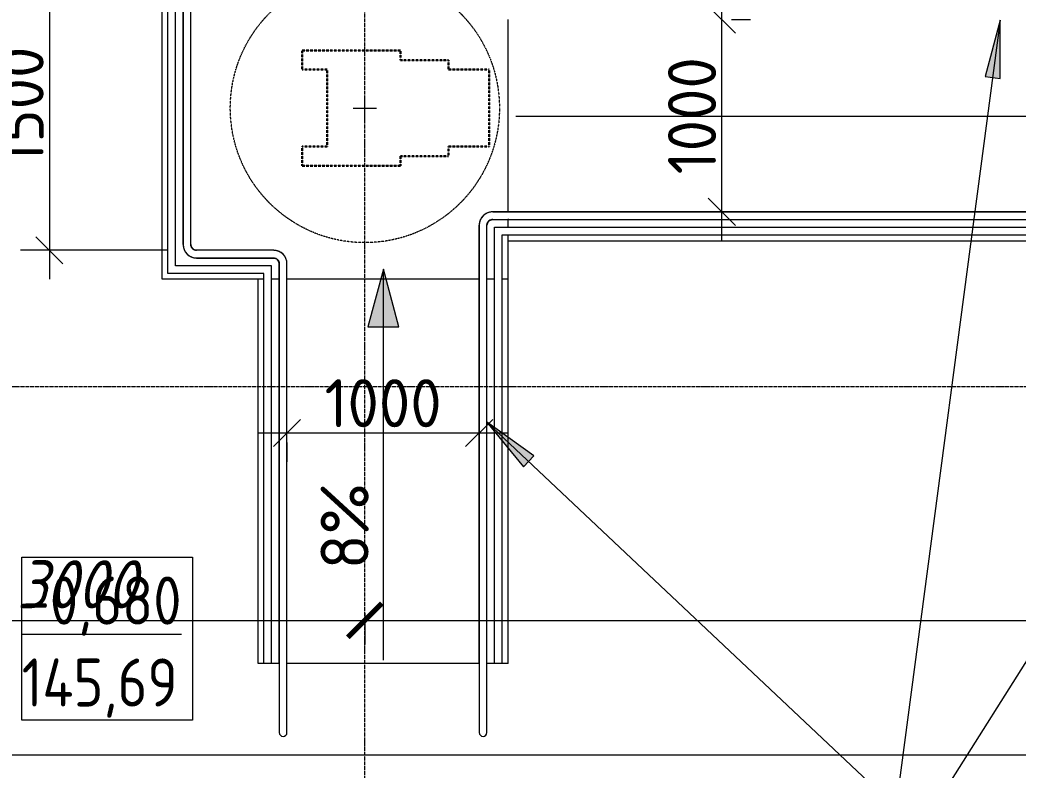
# Model space of a CAD drawing. Header units: millimetres. Extents: x 504091 to 2165846, y 135022 to 442887.
# Drawn here: x 1408506 to 1413697, y 300671 to 304573 of the extents above; entities that cross this region are included whole.
import ezdxf

# ---------------------------------------------------------------- set-up
doc = ezdxf.new("R2010")
doc.units = ezdxf.units.MM
for name, pattern in [('200_ШТРИХ__ш1_п0_6_', [1.6, 1, -0.6]), ('ADSK_Линия сетки', [25, 20, -2.5, 0, -2.5]), ('осеваяX2', [4, 2.5, -0.5, 0.5, -0.5])]:
    doc.linetypes.add(name, pattern=pattern)
doc.layers.get('Defpoints').update_dxf_attribs({"color": 255})
for name, color, linetype, lineweight in [('Аннотация', 7, 'Continuous', 9), ('Мебель', 7, 'Continuous', 18), ('Ограждение', 7, 'Continuous', 18), ('Оси', 165, 'осеваяX2', 13), ('Пандусы', 7, 'Continuous', 18), ('размеры', 7, 'Continuous', 9)]:
    doc.layers.add(name, color=color, linetype=linetype, lineweight=lineweight)
doc.layers.add('Линии', color=7, linetype='Continuous', lineweight=9, true_color=0x00a600)
doc.styles.add('GOST 2.304_new', font='isocpeur.ttf', dxfattribs={"width": 0.9, "oblique": 15})
doc.styles.add('GOST Common_2', font='GOST_Common.ttf', dxfattribs={"width": 0.9, "height": 200})
doc.styles.add('GOST Common_3', font='GOST_Common.ttf', dxfattribs={"height": 250})
doc.dimstyles.new('ADSK_Основной_2_5_мм_округление_до_1', dxfattribs={"dimscale": 304.8, "dimtxt": 251.428749, "dimasz": 0.463911, "dimexe": 0.492126, "dimexo": 0.492126, "dimgap": 0.098425, "dimtad": 1, "dimdec": 0, "dimdsep": 46, "dimtxsty": 'GOST Common_3', "dimblk1": 'OBLIQUE', "dimblk2": 'OBLIQUE', "dimsah": 1, "dimcen": 0.09, "dimdle": 0.492126, "dimazin": 2, "dimtfac": 1, "dimtdec": 4, "dimtix": 1, "dimtmove": 0, "dimatfit": 3, "dimfxl": 0, "dimtvp": 1, "dimtolj": 1, "dimtzin": 0, "dimlwd": 20, "dimlwe": 20, "dimarcsym": 0})
doc.dimstyles.new('SPDS 1_100', dxfattribs={"dimscale": 100, "dimtxt": 2.5, "dimasz": 1.77, "dimexe": 1.25, "dimexo": 0.625, "dimtad": 1, "dimdec": 0, "dimrnd": 0.001, "dimzin": 9, "dimtxsty": 'GOST 2.304_new', "dimblk": 'ARCHTICK', "dimcen": 2.5, "dimdle": 2, "dimclrt": 256, "dimadec": 0, "dimazin": 2, "dimtfac": 0.75, "dimtdec": 0, "dimtmove": 1, "dimatfit": 3, "dimfxl": 0, "dimtolj": 1, "dimlwd": 9, "dimlwe": 9, "dimarcsym": 0})

# ---------------------------------------------------------------- blocks, each defined once
blk = doc.blocks.new('Ограждение - Ограждение-2039143-План 1-го этажа')
at = {"layer": 'Ограждение'}
for p, q in [((10824.3, -1326.7), (10894.3, -1326.7)), ((10824.3, -1596.7), (10824.3, -1326.7)), ((10894.3, -1326.7), (17719.3, -1326.7)), ((10864.3, -1366.7), (10894.3, -1366.7)), ((10864.3, -1596.7), (10864.3, -1366.7)), ((10894.3, -1366.7), (17719.3, -1366.7)), ((10824.3, -3596.7), (10824.3, -1596.7)), ((10864.3, -3596.7), (10864.3, -1596.7)), ((10864.3, -3596.7), (10824.3, -3596.7))]:
    blk.add_line(p, q, dxfattribs=at)
blk = doc.blocks.new('Ограждение - Ограждение-2039147-План 1-го этажа')
at = {"layer": 'Ограждение'}
for p, q in [((9124.3, -1566.7), (9124.3, 173.3)), ((9164.3, -1526.7), (9164.3, 133.3)), ((9664.3, -1526.7), (9164.3, -1526.7)), ((9664.3, -1596.7), (9664.3, -1526.7)), ((9624.3, -1566.7), (9124.3, -1566.7)), ((9624.3, -1596.7), (9624.3, -1566.7)), ((9624.3, -3596.7), (9624.3, -1596.7)), ((9664.3, -3596.7), (9664.3, -1596.7)), ((9664.3, -3596.7), (9624.3, -3596.7))]:
    blk.add_line(p, q, dxfattribs=at)
blk = doc.blocks.new('FRT_2D_Символ _разворот МГН_1 - D1_4_Символ доступности разворота МГН _360__-V38-План 1-го этажа')
at = {"layer": 'Мебель', "color": 98, "linetype": '200_ШТРИХ__ш1_п0_6_', "lineweight": 30, "true_color": 0x004000}
for p, q in [((-300, 325.4), (-300, -185.8)), ((-300, 325.4), (-200, 325.4)), ((-200, 195.4), (-200, 325.4)), ((200, 325.4), (300, 325.4)), ((200, 195.4), (200, 325.4)), ((300, 325.4), (300, -185.8)), ((-200, 195.4), (200, 195.4)), ((-300, -185.8), (-250, -185.8)), ((-250, -185.8), (-250, -435.8)), ((300, -185.8), (250, -185.8)), ((250, -185.8), (250, -435.8)), ((-200, -435.8), (-250, -435.8)), ((-200, -435.8), (-200, -645.8)), ((200, -435.8), (250, -435.8)), ((200, -435.8), (200, -645.8)), ((-200, -645.8), (200, -645.8))]:
    blk.add_line(p, q, dxfattribs=at)
at = {"layer": 'Мебель'}
for p, q in [((0, 60.4), (0, -59.6)), ((-65, 0), (65, 0))]:
    blk.add_line(p, q, dxfattribs=at)
at = {"layer": 'Мебель', "color": 1, "linetype": '200_ШТРИХ__ш1_п0_6_', "lineweight": 9, "true_color": 0xff0000}
blk.add_circle((0, 0), 700, dxfattribs=at)
blk = doc.blocks.new('Тип перил - Перила_Внутренний_-V57-План 1-го этажа')
at = {"layer": 'Ограждение'}
for p, q in [((10814.3, -1246.7), (10892.3, -1246.7)), ((10814.3, -1286.7), (10892.3, -1286.7)), ((10892.3, -1246.7), (10896.3, -1246.7)), ((10892.3, -1286.7), (10896.3, -1286.7)), ((10896.3, -1246.7), (17717.3, -1246.7)), ((10896.3, -1286.7), (17717.3, -1286.7)), ((10744.3, -1594.7), (10744.3, -1316.7)), ((10784.3, -1594.7), (10784.3, -1316.7)), ((10744.3, -1598.7), (10744.3, -1594.7)), ((10744.3, -3595.1), (10744.3, -1598.7)), ((10784.3, -1598.7), (10784.3, -1594.7)), ((10784.3, -3595.1), (10784.3, -1598.7))]:
    blk.add_line(p, q, dxfattribs=at)
for radius in [70, 30]:
    blk.add_arc((10814.3, -1316.7), radius, 90, 180, dxfattribs=at)
blk = doc.blocks.new('Тип перил - Перила_Внутренний_-3098370-План 1-го этажа')
at = {"layer": 'Ограждение'}
for p, q in [((9204.3, 23.3), (9204.3, -1416.7)), ((9244.3, -1416.7), (9244.3, 23.3)), ((9674.3, -1446.7), (9274.3, -1446.7)), ((9274.3, -1486.7), (9674.3, -1486.7)), ((9704.3, -1516.7), (9704.3, -1594.7)), ((9744.3, -1594.7), (9744.3, -1516.7)), ((9704.3, -1597.1), (9704.3, -3595.1)), ((9744.3, -3595.1), (9744.3, -1597.1))]:
    blk.add_line(p, q, dxfattribs=at)
at = {"layer": 'Ограждение', "flags": 128}
for points in [[(9204.3, -1416.7), (9204.4, -1419.5), (9204.5, -1422.3), (9204.8, -1425.1), (9205.2, -1427.8), (9205.7, -1430.6), (9206.3, -1433.3), (9207, -1436), (9207.8, -1438.7), (9208.8, -1441.3), (9209.8, -1443.9), (9211, -1446.5), (9212.2, -1449), (9213.5, -1451.5), (9215, -1453.9), (9216.5, -1456.2), (9218.1, -1458.5), (9219.9, -1460.7), (9221.7, -1462.8), (9223.6, -1464.9), (9225.5, -1466.9), (9227.6, -1468.8), (9229.7, -1470.6), (9231.9, -1472.4), (9234.1, -1474), (9236.5, -1475.6), (9238.9, -1477), (9241.3, -1478.4), (9243.8, -1479.7), (9246.3, -1480.9), (9248.9, -1481.9), (9251.6, -1482.9), (9254.2, -1483.7), (9256.9, -1484.5), (9259.6, -1485.1), (9262.4, -1485.7), (9265.2, -1486.1), (9267.9, -1486.4), (9270.7, -1486.6), (9273.5, -1486.7), (9274.3, -1486.7)], [(9274.3, -1446.7), (9273.1, -1446.7), (9271.9, -1446.6), (9270.7, -1446.5), (9269.5, -1446.3), (9268.3, -1446.1), (9267.2, -1445.8), (9266, -1445.5), (9264.9, -1445.2), (9263.7, -1444.8), (9262.6, -1444.3), (9261.5, -1443.8), (9260.4, -1443.3), (9259.4, -1442.7), (9258.4, -1442.1), (9257.4, -1441.4), (9256.4, -1440.7), (9255.4, -1440), (9254.5, -1439.2), (9253.6, -1438.4), (9252.8, -1437.6), (9252, -1436.7), (9251.2, -1435.8), (9250.4, -1434.9), (9249.7, -1433.9), (9249.1, -1432.9), (9248.4, -1431.9), (9247.8, -1430.8), (9247.3, -1429.7), (9246.8, -1428.7), (9246.3, -1427.5), (9245.9, -1426.4), (9245.6, -1425.3), (9245.2, -1424.1), (9245, -1423), (9244.7, -1421.8), (9244.6, -1420.6), (9244.4, -1419.4), (9244.3, -1418.2), (9244.3, -1417), (9244.3, -1416.7)], [(9744.3, -1516.7), (9744.2, -1513.9), (9744.1, -1511.1), (9743.8, -1508.3), (9743.4, -1505.5), (9742.9, -1502.8), (9742.3, -1500), (9741.6, -1497.3), (9740.7, -1494.7), (9739.8, -1492), (9738.8, -1489.4), (9737.6, -1486.9), (9736.4, -1484.4), (9735, -1481.9), (9733.6, -1479.5), (9732.1, -1477.2), (9730.4, -1474.9), (9728.7, -1472.7), (9726.9, -1470.5), (9725, -1468.5), (9723.1, -1466.5), (9721, -1464.6), (9718.9, -1462.7), (9716.7, -1461), (9714.4, -1459.3), (9712.1, -1457.8), (9709.7, -1456.3), (9707.3, -1454.9), (9704.8, -1453.7), (9702.2, -1452.5), (9699.7, -1451.4), (9697, -1450.5), (9694.4, -1449.6), (9691.7, -1448.9), (9688.9, -1448.2), (9686.2, -1447.7), (9683.4, -1447.3), (9680.6, -1447), (9677.8, -1446.8), (9675.1, -1446.7), (9674.3, -1446.7)], [(9674.3, -1486.7), (9675.5, -1486.7), (9676.7, -1486.8), (9677.9, -1486.9), (9679.1, -1487.1), (9680.3, -1487.3), (9681.4, -1487.5), (9682.6, -1487.8), (9683.7, -1488.2), (9684.9, -1488.6), (9686, -1489), (9687.1, -1489.5), (9688.1, -1490.1), (9689.2, -1490.6), (9690.2, -1491.3), (9691.2, -1491.9), (9692.2, -1492.6), (9693.2, -1493.4), (9694.1, -1494.1), (9695, -1494.9), (9695.8, -1495.8), (9696.6, -1496.7), (9697.4, -1497.6), (9698.2, -1498.5), (9698.9, -1499.5), (9699.5, -1500.5), (9700.2, -1501.5), (9700.8, -1502.5), (9701.3, -1503.6), (9701.8, -1504.7), (9702.3, -1505.8), (9702.7, -1506.9), (9703, -1508.1), (9703.4, -1509.2), (9703.6, -1510.4), (9703.9, -1511.6), (9704, -1512.8), (9704.2, -1514), (9704.3, -1515.2), (9704.3, -1516.4), (9704.3, -1516.7)], [(9704.3, -1594.7), (9704.3, -1595.9), (9704.3, -1597.1)], [(9744.3, -1597.1), (9744.3, -1595.9), (9744.3, -1594.7)]]:
    blk.add_lwpolyline(points, dxfattribs=at)
blk = doc.blocks.new('Тип перил - Перила_Внутренний_-V64-План 1-го этажа')
at = {"layer": 'Ограждение'}
for p, q in [((9204.3, -1416.7), (9204.3, 23.3)), ((9244.3, -1416.7), (9244.3, 23.3)), ((9674.3, -1446.7), (9274.3, -1446.7)), ((9674.3, -1486.7), (9274.3, -1486.7)), ((9704.3, -1594.7), (9704.3, -1516.7)), ((9744.3, -1594.7), (9744.3, -1516.7)), ((9704.3, -1598.7), (9704.3, -1594.7)), ((9704.3, -3595.1), (9704.3, -1598.7)), ((9744.3, -1598.7), (9744.3, -1594.7)), ((9744.3, -3595.1), (9744.3, -1598.7))]:
    blk.add_line(p, q, dxfattribs=at)
for centre, radius, start, end in [((9274.3, -1416.7), 70, 180, 270), ((9274.3, -1416.7), 30, 180, 270), ((9674.3, -1516.7), 70, 360, 90), ((9674.3, -1516.7), 30, 360, 90)]:
    blk.add_arc(centre, radius, start, end, dxfattribs=at)
blk = doc.blocks.new('Тип перил - Перила_Внутренний_-3098390-План 1-го этажа')
at = {"layer": 'Ограждение', "flags": 128}
for points in [[(9204.3, -1416.7), (9204.4, -1419.5), (9204.5, -1422.3), (9204.8, -1425.1), (9205.2, -1427.8), (9205.7, -1430.6), (9206.3, -1433.3), (9207, -1436), (9207.8, -1438.7), (9208.8, -1441.3), (9209.8, -1443.9), (9211, -1446.5), (9212.2, -1449), (9213.5, -1451.5), (9215, -1453.9), (9216.5, -1456.2), (9218.1, -1458.5), (9219.9, -1460.7), (9221.7, -1462.8), (9223.6, -1464.9), (9225.5, -1466.9), (9227.6, -1468.8), (9229.7, -1470.6), (9231.9, -1472.4), (9234.1, -1474), (9236.5, -1475.6), (9238.9, -1477), (9241.3, -1478.4), (9243.8, -1479.7), (9246.3, -1480.9), (9248.9, -1481.9), (9251.6, -1482.9), (9254.2, -1483.7), (9256.9, -1484.5), (9259.6, -1485.1), (9262.4, -1485.7), (9265.2, -1486.1), (9267.9, -1486.4), (9270.7, -1486.6), (9273.5, -1486.7)], [(9723.1, -1466.5), (9721, -1464.6), (9718.9, -1462.7), (9716.7, -1461), (9714.4, -1459.3), (9712.1, -1457.8), (9709.7, -1456.3), (9707.3, -1454.9), (9704.8, -1453.7), (9702.2, -1452.5), (9699.7, -1451.4), (9697, -1450.5), (9694.4, -1449.6), (9691.7, -1448.9), (9688.9, -1448.2), (9686.2, -1447.7), (9683.4, -1447.3), (9680.6, -1447), (9677.8, -1446.8), (9675.1, -1446.7)], [(9744.3, -1516.7), (9744.2, -1513.9), (9744.1, -1511.1), (9743.8, -1508.3), (9743.4, -1505.5), (9742.9, -1502.8), (9742.3, -1500), (9741.6, -1497.3), (9740.7, -1494.7), (9739.8, -1492), (9738.8, -1489.4), (9737.6, -1486.9), (9736.4, -1484.4), (9735, -1481.9), (9733.6, -1479.5), (9732.1, -1477.2), (9730.4, -1474.9), (9728.7, -1472.7), (9726.9, -1470.5), (9725, -1468.5), (9723.3, -1466.7)]]:
    blk.add_lwpolyline(points, dxfattribs=at)
blk = doc.blocks.new('Тип перил - Перила_Внутренний_-V65-План 1-го этажа')
at = {"layer": 'Ограждение'}
for centre, start, end in [((9274.3, -1416.7), 180, 219.7649), ((9274.3, -1416.7), 230.2351, 270), ((9674.3, -1516.7), 50.2351, 90), ((9674.3, -1516.7), 360, 39.7649)]:
    blk.add_arc(centre, 30, start, end, dxfattribs=at)
blk = doc.blocks.new('Тип перил - Перила_Внутренний_-3098441-План 1-го этажа')
at = {"layer": 'Ограждение'}
for p, q in [((10892.3, -1246.7), (10814.3, -1246.7)), ((10814.3, -1286.7), (10892.3, -1286.7)), ((17718.9, -1246.7), (10897.9, -1246.7)), ((10897.9, -1286.7), (17718.9, -1286.7)), ((10744.3, -1316.7), (10744.3, -1594.7)), ((10784.3, -1594.7), (10784.3, -1316.7)), ((10744.3, -1597.1), (10744.3, -3595.1)), ((10784.3, -3595.1), (10784.3, -1597.1))]:
    blk.add_line(p, q, dxfattribs=at)
at = {"layer": 'Ограждение', "flags": 128}
for points in [[(10814.3, -1246.7), (10811.5, -1246.7), (10808.7, -1246.9), (10805.9, -1247.2), (10803.1, -1247.6), (10800.4, -1248.1), (10797.7, -1248.7), (10795, -1249.4), (10792.3, -1250.2), (10789.6, -1251.2), (10787, -1252.2), (10784.5, -1253.3), (10782, -1254.6), (10779.5, -1255.9), (10777.1, -1257.4), (10774.8, -1258.9), (10772.5, -1260.5), (10770.3, -1262.2), (10768.1, -1264), (10766.1, -1265.9), (10764.1, -1267.9), (10762.2, -1270), (10760.3, -1272.1), (10758.6, -1274.3), (10757, -1276.5), (10755.4, -1278.9), (10753.9, -1281.2), (10752.6, -1283.7), (10751.3, -1286.2), (10750.1, -1288.7), (10749.1, -1291.3), (10748.1, -1293.9), (10747.2, -1296.6), (10746.5, -1299.3), (10745.8, -1302), (10745.3, -1304.8), (10744.9, -1307.5), (10744.6, -1310.3), (10744.4, -1313.1), (10744.3, -1315.9), (10744.3, -1316.7)], [(10784.3, -1316.7), (10784.3, -1315.5), (10784.4, -1314.3), (10784.5, -1313.1), (10784.7, -1311.9), (10784.9, -1310.7), (10785.2, -1309.5), (10785.5, -1308.4), (10785.8, -1307.2), (10786.2, -1306.1), (10786.7, -1305), (10787.2, -1303.9), (10787.7, -1302.8), (10788.3, -1301.8), (10788.9, -1300.7), (10789.5, -1299.7), (10790.2, -1298.8), (10791, -1297.8), (10791.7, -1296.9), (10792.6, -1296), (10793.4, -1295.2), (10794.3, -1294.3), (10795.2, -1293.6), (10796.1, -1292.8), (10797.1, -1292.1), (10798.1, -1291.4), (10799.1, -1290.8), (10800.2, -1290.2), (10801.2, -1289.7), (10802.3, -1289.2), (10803.4, -1288.7), (10804.6, -1288.3), (10805.7, -1287.9), (10806.9, -1287.6), (10808, -1287.3), (10809.2, -1287.1), (10810.4, -1286.9), (10811.6, -1286.8), (10812.8, -1286.7), (10814, -1286.7), (10814.3, -1286.7)], [(10892.3, -1246.7), (10895.1, -1246.7), (10897.9, -1246.7)], [(10897.9, -1286.7), (10895.1, -1286.7), (10892.3, -1286.7)], [(10744.3, -1594.7), (10744.3, -1595.9), (10744.3, -1597.1)], [(10784.3, -1597.1), (10784.3, -1595.9), (10784.3, -1594.7)]]:
    blk.add_lwpolyline(points, dxfattribs=at)
blk = doc.blocks.new('Тип перил - Перила_Внутренний_-V66-План 1-го этажа')
at = {"layer": 'Ограждение'}
for p, q in [((10814.3, -1246.7), (10892.3, -1246.7)), ((10814.3, -1286.7), (10892.3, -1286.7)), ((10892.3, -1246.7), (10896.3, -1246.7)), ((10892.3, -1286.7), (10896.3, -1286.7)), ((10896.3, -1246.7), (17717.3, -1246.7)), ((10896.3, -1286.7), (17717.3, -1286.7)), ((10744.3, -1594.7), (10744.3, -1316.7)), ((10784.3, -1594.7), (10784.3, -1316.7)), ((10744.3, -1598.7), (10744.3, -1594.7)), ((10744.3, -3595.1), (10744.3, -1598.7)), ((10784.3, -1598.7), (10784.3, -1594.7)), ((10784.3, -3595.1), (10784.3, -1598.7))]:
    blk.add_line(p, q, dxfattribs=at)
for radius in [70, 30]:
    blk.add_arc((10814.3, -1316.7), radius, 90, 180, dxfattribs=at)
blk = doc.blocks.new('Тип перил - Перила_Внутренний_-3098458-План 1-го этажа')
at = {"layer": 'Ограждение', "flags": 128}
blk.add_lwpolyline([(10814.3, -1246.7), (10811.5, -1246.7), (10808.7, -1246.9), (10805.9, -1247.2), (10803.1, -1247.6), (10800.4, -1248.1), (10797.7, -1248.7), (10795, -1249.4), (10792.3, -1250.2), (10789.6, -1251.2), (10787, -1252.2), (10784.5, -1253.3), (10782, -1254.6), (10779.5, -1255.9), (10777.1, -1257.4), (10774.8, -1258.9), (10772.5, -1260.5), (10770.3, -1262.2), (10768.1, -1264), (10766.1, -1265.9), (10764.1, -1267.9), (10762.2, -1270), (10760.3, -1272.1), (10758.6, -1274.3), (10757, -1276.5), (10755.4, -1278.9), (10753.9, -1281.2), (10752.6, -1283.7), (10751.3, -1286.2), (10750.1, -1288.7), (10749.1, -1291.3), (10748.1, -1293.9), (10747.2, -1296.6), (10746.5, -1299.3), (10745.8, -1302), (10745.3, -1304.8), (10744.9, -1307.5), (10744.6, -1310.3), (10744.4, -1313.1), (10744.3, -1315.9)], dxfattribs=at)
blk = doc.blocks.new('Тип перил - Перила_Внутренний_-V67-План 1-го этажа')
at = {"layer": 'Ограждение'}
for start, end in [(140.2351, 180), (90, 129.7649)]:
    blk.add_arc((10814.3, -1316.7), 30, start, end, dxfattribs=at)
blk = doc.blocks.new('_Oblique')
at = {"color": 0, "linetype": 'ByBlock', "lineweight": -2}
blk.add_line((-0.5, -0.5), (0.5, 0.5), dxfattribs=at)
blk = doc.blocks.new('*D2766')
at = {"layer": 'Defpoints', "color": 0, "lineweight": 20, "transparency": 16777216}
for p in [(1409424.6, 304874.7), (1408658.8, 303374.7), (1409424.6, 303374.7)]:
    blk.add_point(p, dxfattribs=at)
at = {"layer": 'размеры', "color": 0, "transparency": 16777216}
for p, q in [((1408658.8, 305024.7), (1408658.8, 303224.7)), ((1409274.6, 304874.7), (1408508.8, 304874.7)), ((1409274.6, 303374.7), (1408508.8, 303374.7))]:
    blk.add_line(p, q, dxfattribs=at)
at = {"layer": 'размеры', "color": 0, "transparency": 16777216, "xscale": 141.4, "yscale": 141.4, "zscale": 141.4}
for p, rotation in [((1408658.8, 304874.7), 90), ((1408658.8, 303374.7), 270)]:
    blk.add_blockref('_Oblique', p, dxfattribs=dict(at, rotation=rotation))
at = {"layer": 'размеры', "color": 0, "lineweight": 20, "transparency": 16777216, "insert": (1408503.8, 304124.7), "char_height": 250, "width": 700.591, "attachment_point": 5, "rotation": 90, "style": 'GOST Common_3'}
blk.add_mtext('\\A1;1500', dxfattribs=at)
blk = doc.blocks.new('*D2767')
at = {"layer": 'Defpoints', "color": 0, "lineweight": 20, "transparency": 16777216}
for p in [(1409894.6, 302524.4), (1410894.6, 302524.4), (1410894.6, 302424.4)]:
    blk.add_point(p, dxfattribs=at)
at = {"layer": 'размеры', "color": 0, "transparency": 16777216}
for p, q in [((1409744.6, 302424.4), (1411044.6, 302424.4)), ((1409894.6, 302374.4), (1409894.6, 302274.4)), ((1410894.6, 302374.4), (1410894.6, 302274.4))]:
    blk.add_line(p, q, dxfattribs=at)
at = {"layer": 'размеры', "color": 0, "transparency": 16777216, "xscale": 141.4, "yscale": 141.4, "zscale": 141.4, "rotation": 180}
blk.add_blockref('_Oblique', (1409894.6, 302424.4), dxfattribs=at)
at = {"layer": 'размеры', "color": 0, "transparency": 16777216, "xscale": 141.4, "yscale": 141.4, "zscale": 141.4}
blk.add_blockref('_Oblique', (1410894.6, 302424.4), dxfattribs=at)
at = {"layer": 'размеры', "color": 0, "lineweight": 20, "transparency": 16777216, "insert": (1410394.6, 302579.4), "char_height": 250, "width": 700.591, "attachment_point": 5, "style": 'GOST Common_3'}
blk.add_mtext('\\A1;1000', dxfattribs=at)
blk = doc.blocks.new('*D2768')
at = {"layer": 'Defpoints', "color": 0, "lineweight": 20, "transparency": 16777216}
for p in [(1412056.6, 304574.7), (1412156.6, 304574.7), (1412056.6, 303574.7)]:
    blk.add_point(p, dxfattribs=at)
at = {"layer": 'размеры', "color": 0, "transparency": 16777216}
for p, q in [((1412156.6, 303424.7), (1412156.6, 304724.7)), ((1412206.6, 304574.7), (1412306.6, 304574.7)), ((1412206.6, 303574.7), (1412306.6, 303574.7))]:
    blk.add_line(p, q, dxfattribs=at)
at = {"layer": 'размеры', "color": 0, "transparency": 16777216, "xscale": 141.4, "yscale": 141.4, "zscale": 141.4}
for p, rotation in [((1412156.6, 304574.7), 90), ((1412156.6, 303574.7), 270)]:
    blk.add_blockref('_Oblique', p, dxfattribs=dict(at, rotation=rotation))
at = {"layer": 'размеры', "color": 0, "lineweight": 20, "transparency": 16777216, "insert": (1412001.6, 304074.7), "char_height": 250, "width": 700.591, "attachment_point": 5, "rotation": 90, "style": 'GOST Common_3'}
blk.add_mtext('\\A1;1000', dxfattribs=at)
blk = doc.blocks.new('_ArchTick')
at = {"color": 0, "linetype": 'ByBlock', "const_width": 0.15}
blk.add_lwpolyline([(-0.5, -0.5), (0.5, 0.5)], dxfattribs=at)
blk = doc.blocks.new('*D2802')
at = {"layer": 'Defpoints', "color": 0, "lineweight": 20, "transparency": 16777216}
for p in [(1407299.9, 301549.8), (1410299.9, 301549.8), (1410299.9, 301449.8)]:
    blk.add_point(p, dxfattribs=at)
at = {"layer": 'размеры', "color": 0, "lineweight": 9, "transparency": 16777216}
for p, q in [((1407099.9, 301449.8), (1410499.9, 301449.8)), ((1407299.9, 301487.3), (1407299.9, 301324.8)), ((1410299.9, 301487.3), (1410299.9, 301324.8))]:
    blk.add_line(p, q, dxfattribs=at)
at = {"layer": 'размеры', "color": 0, "lineweight": 9, "transparency": 16777216, "xscale": 177, "yscale": 177, "zscale": 177, "rotation": 180}
blk.add_blockref('_ArchTick', (1407299.9, 301449.8), dxfattribs=at)
at = {"layer": 'размеры', "color": 0, "lineweight": 9, "transparency": 16777216, "xscale": 177, "yscale": 177, "zscale": 177}
blk.add_blockref('_ArchTick', (1410299.9, 301449.8), dxfattribs=at)
at = {"layer": 'размеры', "lineweight": 20, "transparency": 16777216, "insert": (1408799.9, 301637.3), "char_height": 250, "width": 248.308, "attachment_point": 5, "style": 'GOST 2.304_new'}
blk.add_mtext('\\A1;3000', dxfattribs=at)
blk = doc.blocks.new('*D2803')
at = {"layer": 'Defpoints', "color": 0, "lineweight": 20, "transparency": 16777216}
for p in [(1410299.9, 301549.8), (1418199.9, 301549.8), (1418199.9, 301449.8)]:
    blk.add_point(p, dxfattribs=at)
at = {"layer": 'размеры', "color": 0, "lineweight": 9, "transparency": 16777216}
for p, q in [((1410099.9, 301449.8), (1418399.9, 301449.8)), ((1410299.9, 301487.3), (1410299.9, 301324.8)), ((1418199.9, 301487.3), (1418199.9, 301324.8))]:
    blk.add_line(p, q, dxfattribs=at)
at = {"layer": 'размеры', "color": 0, "lineweight": 9, "transparency": 16777216, "xscale": 177, "yscale": 177, "zscale": 177, "rotation": 180}
blk.add_blockref('_ArchTick', (1410299.9, 301449.8), dxfattribs=at)
at = {"layer": 'размеры', "color": 0, "lineweight": 9, "transparency": 16777216, "xscale": 177, "yscale": 177, "zscale": 177}
blk.add_blockref('_ArchTick', (1418199.9, 301449.8), dxfattribs=at)
at = {"layer": 'размеры', "lineweight": 20, "transparency": 16777216, "insert": (1414249.9, 301637.3), "char_height": 250, "width": 248.308, "attachment_point": 5, "style": 'GOST 2.304_new'}
blk.add_mtext('\\A1;7900', dxfattribs=at)
blk = doc.blocks.new('*D2805')
at = {"layer": 'Defpoints', "color": 0, "lineweight": 20, "transparency": 16777216}
for p in [(1393649.9, 300849.8), (1455499.9, 300849.8), (1455499.9, 300749.8)]:
    blk.add_point(p, dxfattribs=at)
at = {"layer": 'размеры', "color": 0, "lineweight": 9, "transparency": 16777216}
for p, q in [((1393649.9, 300787.3), (1393649.9, 300624.8)), ((1455499.9, 300787.3), (1455499.9, 300624.8)), ((1393449.9, 300749.8), (1455699.9, 300749.8))]:
    blk.add_line(p, q, dxfattribs=at)
at = {"layer": 'размеры', "color": 0, "lineweight": 9, "transparency": 16777216, "xscale": 177, "yscale": 177, "zscale": 177, "rotation": 180}
blk.add_blockref('_ArchTick', (1393649.9, 300749.8), dxfattribs=at)
at = {"layer": 'размеры', "color": 0, "lineweight": 9, "transparency": 16777216, "xscale": 177, "yscale": 177, "zscale": 177}
blk.add_blockref('_ArchTick', (1455499.9, 300749.8), dxfattribs=at)
at = {"layer": 'размеры', "lineweight": 20, "transparency": 16777216, "insert": (1424574.9, 300937.3), "char_height": 250, "width": 291.93, "attachment_point": 5, "style": 'GOST 2.304_new'}
blk.add_mtext('\\A1;61850', dxfattribs=at)

msp = doc.modelspace()

# ---------------------------------------------------------------- hatches: boundary and pattern name
at = {"layer": 'Аннотация', "lineweight": 9}
for points in [[(1413604.7254, 304571.1382), (1413526.1326, 304278.9344), (1413604.4385, 304268.5497)], [(1410932.8298, 302482.5664), (1411124.1367, 302248.1275), (1411178.2953, 302305.6297)]]:
    msp.add_hatch(color=256, dxfattribs=at).paths.add_polyline_path(points)
at = {"layer": 'размеры'}
msp.add_hatch(color=256, dxfattribs=at).paths.add_polyline_path([(1410396.1819, 303276.8965), (1410315.7971, 302976.8965), (1410476.5667, 302976.8965)])

# ---------------------------------------------------------------- linework, layer by layer
at = {"layer": 'Аннотация', "lineweight": 9}
for p, q in [((1413604.7254, 304571.1382), (1413061.8215, 300477.3682)), ((1413604.7254, 304571.1382), (1413526.1326, 304278.9344)), ((1413604.4385, 304268.5497), (1413604.7254, 304571.1382)), ((1413526.1326, 304278.9344), (1413604.4385, 304268.5497)), ((1415399.0185, 303865.545), (1412072.4297, 298595.3052)), ((1410932.8298, 302482.5664), (1411124.1367, 302248.1275)), ((1411178.2953, 302305.6297), (1410932.8298, 302482.5664)), ((1410932.8298, 302482.5664), (1413061.8215, 300477.3682)), ((1411124.1367, 302248.1275), (1411178.2953, 302305.6297))]:
    msp.add_line(p, q, dxfattribs=at)
at = {"layer": 'Аннотация', "lineweight": 9, "flags": 128}
msp.add_lwpolyline([(1408514.9584, 301778.1515), (1409402.3584, 301778.1515), (1409402.3584, 300931.1515), (1408514.9584, 300931.1515)], close=True, dxfattribs=at)
at = {"layer": 'Линии', "color": 7}
for p, q in [((1409854.5894, 301226.2642), (1409854.5894, 300866.2642)), ((1409894.5894, 300866.2642), (1409894.5894, 301226.2642)), ((1410894.5894, 301226.2642), (1410894.5894, 300866.2642)), ((1410934.5894, 300866.2642), (1410934.5894, 301226.2642))]:
    msp.add_line(p, q, dxfattribs=at)
for centre in [(1409874.5894, 300866.2642), (1410914.5894, 300866.2642)]:
    msp.add_arc(centre, 20, 180, 0, dxfattribs=at)
at = {"layer": 'Оси', "linetype": 'ADSK_Линия сетки'}
for p, q in [((1410299.8592, 300469.847), (1410299.8592, 326587.6621)), ((1390035.5654, 302666.3441), (1456155.1468, 302666.3441))]:
    msp.add_line(p, q, dxfattribs=at)
at = {"layer": 'Пандусы'}
for p, q in [((1409244.5894, 303224.6667), (1409244.5894, 305024.6702)), ((1411044.5894, 303574.6702), (1411044.5894, 304574.6702)), ((1411044.5894, 303494.6702), (1411044.5894, 303534.6702)), ((1411044.5894, 303424.6702), (1411044.5894, 303454.6702)), ((1411044.5894, 303424.6702), (1417359.5894, 303424.6702)), ((1411044.5894, 303224.6667), (1411044.5894, 303424.6702)), ((1409744.5894, 303224.6667), (1409244.5894, 303224.6667)), ((1409774.5894, 303224.6667), (1409744.5894, 303224.6667)), ((1409744.5894, 301224.6667), (1409744.5894, 303224.6667)), ((1409854.5894, 303224.6667), (1409814.5894, 303224.6667)), ((1410894.5894, 303224.6667), (1409894.5894, 303224.6667)), ((1410974.5894, 303224.6667), (1410934.5894, 303224.6667)), ((1411044.5894, 303224.6667), (1411014.5894, 303224.6667)), ((1411044.5894, 301224.6667), (1411044.5894, 303224.6667)), ((1409774.5894, 301224.6667), (1409744.5894, 301224.6667)), ((1409854.5894, 301224.6667), (1409814.5894, 301224.6667)), ((1410894.5894, 301224.6667), (1409894.5894, 301224.6667)), ((1410974.5894, 301224.6667), (1410934.5894, 301224.6667)), ((1411044.5894, 301224.6667), (1411014.5894, 301224.6667))]:
    msp.add_line(p, q, dxfattribs=at)
at = {"layer": 'размеры', "lineweight": 20}
for p, q in [((1411084.4983, 304073.2167), (1417327.2529, 304073.2167)), ((1410396.1819, 301243.0726), (1410396.1819, 303276.8965))]:
    msp.add_line(p, q, dxfattribs=at)
at = {"layer": 'размеры'}
for p, q in [((1410396.1819, 303276.8965), (1410315.7971, 302976.8965)), ((1410476.5667, 302976.8965), (1410396.1819, 303276.8965)), ((1410315.7971, 302976.8965), (1410476.5667, 302976.8965))]:
    msp.add_line(p, q, dxfattribs=at)

# ---------------------------------------------------------------- block references
at = {"layer": 'Мебель', "color": 1, "true_color": 0xff0000, "rotation": 89.9999999999995}
msp.add_blockref('FRT_2D_Символ _разворот МГН_1 - D1_4_Символ доступности разворота МГН _360__-V38-План 1-го этажа', (1410299.8592, 304114.5757), dxfattribs=at)
at = {"layer": 'Ограждение'}
for name in ['Ограждение - Ограждение-2039147-План 1-го этажа', 'Тип перил - Перила_Внутренний_-3098390-План 1-го этажа', 'Тип перил - Перила_Внутренний_-3098370-План 1-го этажа', 'Тип перил - Перила_Внутренний_-V64-План 1-го этажа', 'Тип перил - Перила_Внутренний_-V65-План 1-го этажа', 'Тип перил - Перила_Внутренний_-V57-План 1-го этажа', 'Тип перил - Перила_Внутренний_-3098441-План 1-го этажа', 'Тип перил - Перила_Внутренний_-V66-План 1-го этажа', 'Тип перил - Перила_Внутренний_-3098458-План 1-го этажа', 'Ограждение - Ограждение-2039143-План 1-го этажа', 'Тип перил - Перила_Внутренний_-V67-План 1-го этажа']:
    msp.add_blockref(name, (1400150.2939, 304821.3441), dxfattribs=at)

# ---------------------------------------------------------------- texts
at = {"layer": 'Аннотация', "lineweight": 9, "insert": (1408514.9584, 301677.7717), "char_height": 250, "width": 896.274, "attachment_point": 1, "line_spacing_factor": 1.022766, "style": 'GOST Common_2'}
msp.add_mtext('\\pt360,720,1080,1440,1800,2160,2520,2880,3240,3600,3960,4320,4680,5040,5400,5760,6120,6480,6840,7200,7560,7920,8280,8640,9000,9360,9720,10080,10440,10800,11160,11520;{\\L-0,680\\P}145,69', dxfattribs=at)
at = {"layer": 'размеры', "lineweight": 20, "insert": (1410069.5566, 301716.1825), "char_height": 250, "width": 482.731997, "attachment_point": 1, "rotation": 90, "line_spacing_factor": 1.022761, "style": 'GOST Common_3'}
msp.add_mtext('8%', dxfattribs=at)

# ---------------------------------------------------------------- dimensions: what is measured, and where the dimension line sits
at = {"layer": 'размеры', "lineweight": 20}
for base, p1, p2, override, picture, middle in [((1408658.8364, 303374.6667), (1409424.5894, 304874.6702), (1409424.5894, 303374.6667), {"dimpost": '<>', "dimfxl": 1500.003468, "dimlwd": 65535, "dimlwe": 65535}, '*D2766', (1408503.8364, 304124.6685)), ((1412156.5685, 304574.6702), (1412056.5836, 303574.6702), (1412056.5836, 304574.6702), {"dimpost": '<>', "dimfxl": 1000, "dimlwd": 65535, "dimlwe": 65535}, '*D2768', (1412001.5685, 304074.6702))]:
    dim = msp.add_linear_dim(base=base, p1=p1, p2=p2, angle=90, dimstyle='ADSK_Основной_2_5_мм_округление_до_1', override=override, dxfattribs=at)
    dim.commit()
    dim.dimension.update_dxf_attribs({"geometry": picture, "text_midpoint": middle})
dim = msp.add_linear_dim(base=(1410894.5894, 302424.44), p1=(1409894.5894, 302524.4249), p2=(1410894.5894, 302524.4249), dimstyle='ADSK_Основной_2_5_мм_округление_до_1', override={"dimpost": '<>', "dimfxl": 1000, "dimlwd": 65535, "dimlwe": 65535}, dxfattribs=at)
dim.commit()
dim.dimension.update_dxf_attribs({"geometry": '*D2767', "text_midpoint": (1410394.5894, 302579.44)})
for base, p1, p2, picture, middle in [((1410299.8592, 301449.7869), (1407299.8592, 301549.7718), (1410299.8592, 301549.7718), '*D2802', (1408799.8592, 301637.2869)), ((1418199.8592, 301449.7869), (1410299.8592, 301549.7718), (1418199.8592, 301549.7718), '*D2803', (1414249.8592, 301637.2869)), ((1455499.8592, 300749.7869), (1393649.8592, 300849.7718), (1455499.8592, 300849.7718), '*D2805', (1424574.8592, 300937.2869))]:
    dim = msp.add_linear_dim(base=base, p1=p1, p2=p2, dimstyle='SPDS 1_100', dxfattribs=at)
    dim.commit()
    dim.dimension.update_dxf_attribs({"geometry": picture, "text_midpoint": middle})

doc.saveas('drawing.dxf')
